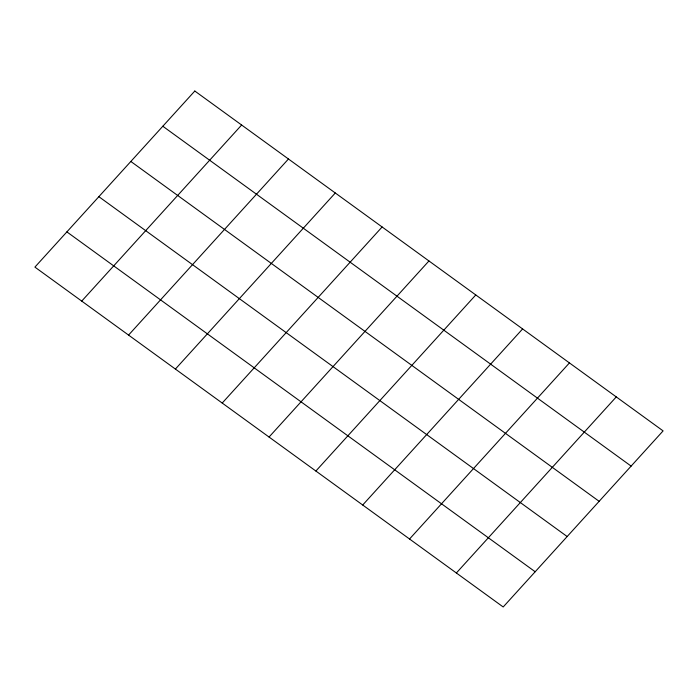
<?xml version="1.0" encoding="UTF-8"?>
<svg xmlns="http://www.w3.org/2000/svg" width="698" height="698" viewBox="0 0 698 698"><rect width="100%" height="100%" fill="white"/><g stroke="black" fill="none" stroke-linecap="round" stroke-linejoin="round"><path stroke-width="1.05" d="M81.727 301.091L241.63 125.012M128.563 335.084L288.457 159.004M175.39 369.067L335.293 192.988M222.217 403.051L382.12 226.972M269.053 437.035L428.947 260.965M315.88 471.028L475.783 294.949M362.707 505.012L522.61 328.933M409.543 538.996L569.437 362.916M456.37 572.988L616.273 396.909M162.817 126.242L631.123 466.107M130.84 161.465L599.137 501.321M98.863 196.679L567.16 536.535M66.877 231.893L535.183 571.758M194.803 91.028L34.9 267.107L503.197 606.972L663.1 430.893L194.803 91.028"/></g></svg>
